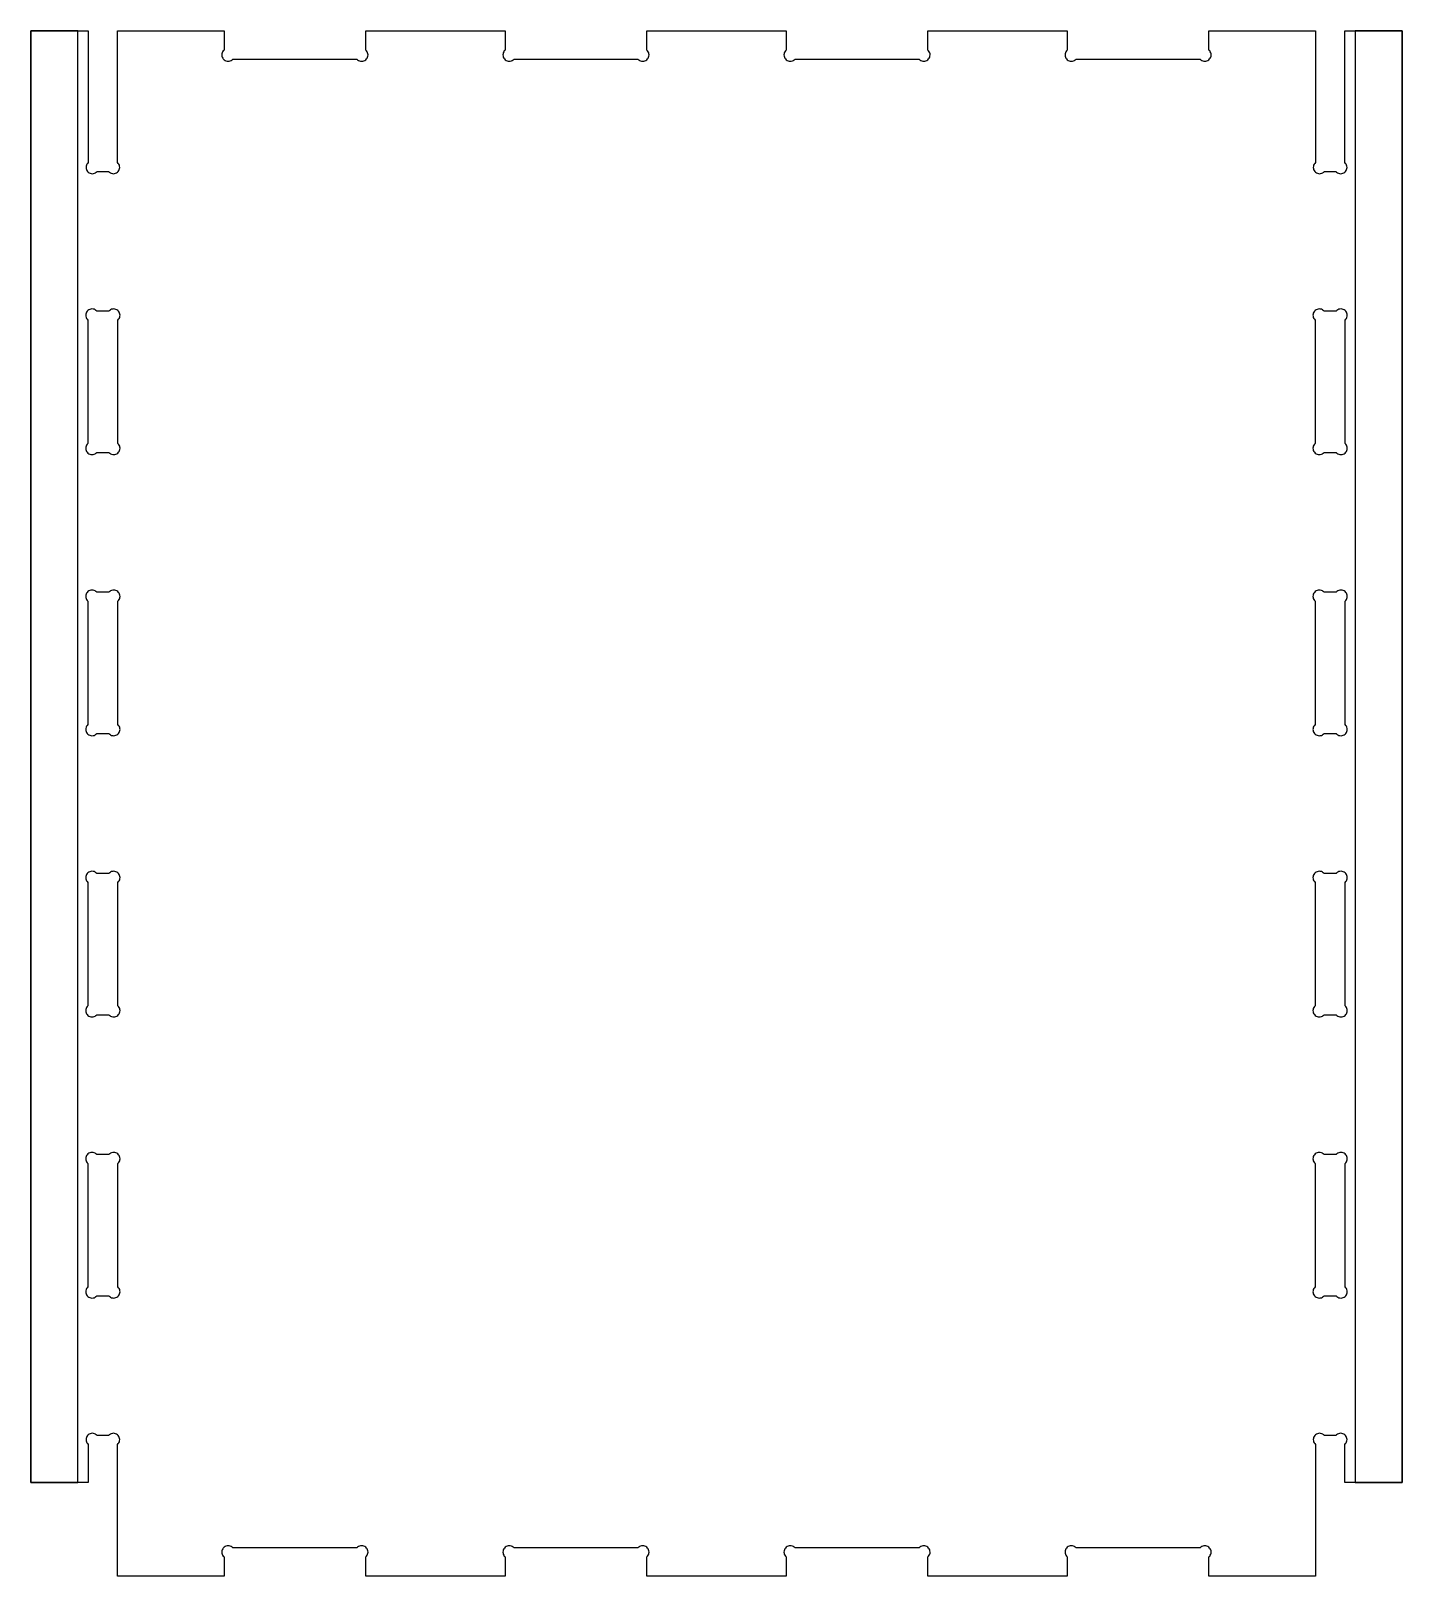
# Model space of a CAD drawing. Header units: inches. Extents: x 178 to 471, y 116 to 446.
import ezdxf

# ---------------------------------------------------------------- set-up
doc = ezdxf.new("R2010")
doc.units = ezdxf.units.IN
doc.header["$MEASUREMENT"] = 0
doc.layers.add('CUT', color=7, linetype='Continuous')

msp = doc.modelspace()

# ---------------------------------------------------------------- linework, layer by layer
at = {"color": 1}
for points in [[(177.85, 136.29), (187.85, 136.29), (187.85, 446.03), (177.85, 446.03)], [(460.58, 136.29), (470.58, 136.29), (470.58, 446.03), (460.58, 446.03)]]:
    msp.add_lwpolyline(points, close=True, dxfattribs=at)
at = {"layer": 'CUT', "color": 4}
for points in [[(194.45, 416.03), (194.61, 415.86), (194.81, 415.73), (195.02, 415.64), (195.24, 415.58), (195.48, 415.56), (195.71, 415.58), (195.93, 415.64), (196.14, 415.74), (196.34, 415.88), (196.5, 416.04), (196.63, 416.23), (196.73, 416.44), (196.79, 416.67), (196.82, 416.9), (196.8, 417.13), (196.74, 417.36), (196.64, 417.57), (196.51, 417.76), (196.35, 417.93), (196.35, 446.03), (219.08, 446.03), (219.08, 441.93), (218.92, 441.76), (218.79, 441.57), (218.69, 441.36), (218.64, 441.13), (218.62, 440.9), (218.64, 440.67), (218.7, 440.44), (218.8, 440.23), (218.93, 440.04), (219.1, 439.88), (219.29, 439.74), (219.5, 439.64), (219.73, 439.58), (219.96, 439.56), (220.19, 439.58), (220.42, 439.64), (220.63, 439.73), (220.82, 439.86), (220.99, 440.03), (247.45, 440.03), (247.61, 439.86), (247.81, 439.73), (248.02, 439.64), (248.24, 439.58), (248.48, 439.56), (248.71, 439.58), (248.93, 439.64), (249.14, 439.74), (249.34, 439.88), (249.5, 440.04), (249.63, 440.23), (249.73, 440.44), (249.79, 440.67), (249.82, 440.9), (249.8, 441.13), (249.74, 441.36), (249.64, 441.57), (249.51, 441.76), (249.35, 441.93), (249.35, 446.03), (279.08, 446.03), (279.08, 441.93), (278.92, 441.76), (278.79, 441.57), (278.69, 441.36), (278.64, 441.13), (278.62, 440.9), (278.64, 440.67), (278.7, 440.44), (278.8, 440.23), (278.93, 440.04), (279.1, 439.88), (279.29, 439.74), (279.5, 439.64), (279.73, 439.58), (279.96, 439.56), (280.19, 439.58), (280.42, 439.64), (280.63, 439.73), (280.82, 439.86), (280.99, 440.03), (307.45, 440.03), (307.61, 439.86), (307.81, 439.73), (308.02, 439.64), (308.24, 439.58), (308.48, 439.56), (308.71, 439.58), (308.93, 439.64), (309.14, 439.74), (309.34, 439.88), (309.5, 440.04), (309.63, 440.23), (309.73, 440.44), (309.79, 440.67), (309.82, 440.9), (309.8, 441.13), (309.74, 441.36), (309.64, 441.57), (309.51, 441.76), (309.35, 441.93), (309.35, 446.03), (339.08, 446.03), (339.08, 441.93), (338.92, 441.76), (338.79, 441.57), (338.69, 441.36), (338.64, 441.13), (338.62, 440.9), (338.64, 440.67), (338.7, 440.44), (338.8, 440.23), (338.93, 440.04), (339.1, 439.88), (339.29, 439.74), (339.5, 439.64), (339.73, 439.58), (339.96, 439.56), (340.19, 439.58), (340.42, 439.64), (340.63, 439.73), (340.82, 439.86), (340.99, 440.03), (367.45, 440.03), (367.61, 439.86), (367.81, 439.73), (368.02, 439.64), (368.24, 439.58), (368.48, 439.56), (368.71, 439.58), (368.93, 439.64), (369.14, 439.74), (369.34, 439.88), (369.5, 440.04), (369.63, 440.23), (369.73, 440.44), (369.79, 440.67), (369.82, 440.9), (369.8, 441.13), (369.74, 441.36), (369.64, 441.57), (369.51, 441.76), (369.35, 441.93), (369.35, 446.03), (399.08, 446.03), (399.08, 441.93), (398.92, 441.76), (398.79, 441.57), (398.69, 441.36), (398.64, 441.13), (398.62, 440.9), (398.64, 440.67), (398.7, 440.44), (398.8, 440.23), (398.93, 440.04), (399.1, 439.88), (399.29, 439.74), (399.5, 439.64), (399.73, 439.58), (399.96, 439.56), (400.19, 439.58), (400.42, 439.64), (400.63, 439.73), (400.82, 439.86), (400.99, 440.03), (427.45, 440.03), (427.61, 439.86), (427.81, 439.73), (428.02, 439.64), (428.24, 439.58), (428.48, 439.56), (428.71, 439.58), (428.93, 439.64), (429.14, 439.74), (429.34, 439.88), (429.5, 440.04), (429.63, 440.23), (429.73, 440.44), (429.79, 440.67), (429.82, 440.9), (429.8, 441.13), (429.74, 441.36), (429.64, 441.57), (429.51, 441.76), (429.35, 441.93), (429.35, 446.03), (452.08, 446.03), (452.08, 417.93), (451.92, 417.76), (451.79, 417.57), (451.69, 417.36), (451.64, 417.13), (451.62, 416.9), (451.64, 416.67), (451.7, 416.44), (451.8, 416.23), (451.93, 416.04), (452.1, 415.88), (452.29, 415.74), (452.5, 415.64), (452.73, 415.58), (452.96, 415.56), (453.19, 415.58), (453.42, 415.64), (453.63, 415.73), (453.82, 415.86), (453.99, 416.03), (456.45, 416.03), (456.61, 415.86), (456.81, 415.73), (457.02, 415.64), (457.24, 415.58), (457.48, 415.56), (457.71, 415.58), (457.93, 415.64), (458.14, 415.74), (458.34, 415.88), (458.5, 416.04), (458.63, 416.23), (458.73, 416.44), (458.79, 416.67), (458.82, 416.9), (458.8, 417.13), (458.74, 417.36), (458.64, 417.57), (458.51, 417.76), (458.35, 417.93), (458.35, 446.03), (470.58, 446.03), (470.58, 136.29), (458.35, 136.29), (458.35, 144.39), (458.51, 144.56), (458.64, 144.75), (458.74, 144.96), (458.8, 145.19), (458.82, 145.42), (458.79, 145.65), (458.73, 145.88), (458.63, 146.09), (458.5, 146.28), (458.34, 146.44), (458.14, 146.58), (457.93, 146.68), (457.71, 146.74), (457.48, 146.76), (457.24, 146.74), (457.02, 146.68), (456.81, 146.59), (456.61, 146.46), (456.45, 146.29), (453.99, 146.29), (453.82, 146.46), (453.63, 146.59), (453.42, 146.68), (453.19, 146.74), (452.96, 146.76), (452.73, 146.74), (452.5, 146.68), (452.29, 146.58), (452.1, 146.44), (451.93, 146.28), (451.8, 146.09), (451.7, 145.88), (451.64, 145.65), (451.62, 145.42), (451.64, 145.19), (451.69, 144.96), (451.79, 144.75), (451.92, 144.56), (452.08, 144.39), (452.08, 116.29), (429.35, 116.29), (429.35, 120.39), (429.51, 120.56), (429.64, 120.75), (429.74, 120.96), (429.8, 121.19), (429.82, 121.42), (429.79, 121.65), (429.73, 121.88), (429.63, 122.09), (429.5, 122.28), (429.34, 122.44), (429.14, 122.58), (428.93, 122.68), (428.71, 122.74), (428.48, 122.76), (428.24, 122.74), (428.02, 122.68), (427.81, 122.59), (427.61, 122.46), (427.45, 122.29), (400.99, 122.29), (400.82, 122.46), (400.63, 122.59), (400.42, 122.68), (400.19, 122.74), (399.96, 122.76), (399.73, 122.74), (399.5, 122.68), (399.29, 122.58), (399.1, 122.44), (398.93, 122.28), (398.8, 122.09), (398.7, 121.88), (398.64, 121.65), (398.62, 121.42), (398.64, 121.19), (398.69, 120.96), (398.79, 120.75), (398.92, 120.56), (399.08, 120.39), (399.08, 116.29), (369.35, 116.29), (369.35, 120.39), (369.51, 120.56), (369.64, 120.75), (369.74, 120.96), (369.8, 121.19), (369.82, 121.42), (369.79, 121.65), (369.73, 121.88), (369.63, 122.09), (369.5, 122.28), (369.34, 122.44), (369.14, 122.58), (368.93, 122.68), (368.71, 122.74), (368.48, 122.76), (368.24, 122.74), (368.02, 122.68), (367.81, 122.59), (367.61, 122.46), (367.45, 122.29), (340.99, 122.29), (340.82, 122.46), (340.63, 122.59), (340.42, 122.68), (340.19, 122.74), (339.96, 122.76), (339.73, 122.74), (339.5, 122.68), (339.29, 122.58), (339.1, 122.44), (338.93, 122.28), (338.8, 122.09), (338.7, 121.88), (338.64, 121.65), (338.62, 121.42), (338.64, 121.19), (338.69, 120.96), (338.79, 120.75), (338.92, 120.56), (339.08, 120.39), (339.08, 116.29), (309.35, 116.29), (309.35, 120.39), (309.51, 120.56), (309.64, 120.75), (309.74, 120.96), (309.8, 121.19), (309.82, 121.42), (309.79, 121.65), (309.73, 121.88), (309.63, 122.09), (309.5, 122.28), (309.34, 122.44), (309.14, 122.58), (308.93, 122.68), (308.71, 122.74), (308.48, 122.76), (308.24, 122.74), (308.02, 122.68), (307.81, 122.59), (307.61, 122.46), (307.45, 122.29), (280.99, 122.29), (280.82, 122.46), (280.63, 122.59), (280.42, 122.68), (280.19, 122.74), (279.96, 122.76), (279.73, 122.74), (279.5, 122.68), (279.29, 122.58), (279.1, 122.44), (278.93, 122.28), (278.8, 122.09), (278.7, 121.88), (278.64, 121.65), (278.62, 121.42), (278.64, 121.19), (278.69, 120.96), (278.79, 120.75), (278.92, 120.56), (279.08, 120.39), (279.08, 116.29), (249.35, 116.29), (249.35, 120.39), (249.51, 120.56), (249.64, 120.75), (249.74, 120.96), (249.8, 121.19), (249.82, 121.42), (249.79, 121.65), (249.73, 121.88), (249.63, 122.09), (249.5, 122.28), (249.34, 122.44), (249.14, 122.58), (248.93, 122.68), (248.71, 122.74), (248.48, 122.76), (248.24, 122.74), (248.02, 122.68), (247.81, 122.59), (247.61, 122.46), (247.45, 122.29), (220.99, 122.29), (220.82, 122.46), (220.63, 122.59), (220.42, 122.68), (220.19, 122.74), (219.96, 122.76), (219.73, 122.74), (219.5, 122.68), (219.29, 122.58), (219.1, 122.44), (218.93, 122.28), (218.8, 122.09), (218.7, 121.88), (218.64, 121.65), (218.62, 121.42), (218.64, 121.19), (218.69, 120.96), (218.79, 120.75), (218.92, 120.56), (219.08, 120.39), (219.08, 116.29), (196.35, 116.29), (196.35, 144.39), (196.51, 144.56), (196.64, 144.75), (196.74, 144.96), (196.8, 145.19), (196.82, 145.42), (196.79, 145.65), (196.73, 145.88), (196.63, 146.09), (196.5, 146.28), (196.34, 146.44), (196.14, 146.58), (195.93, 146.68), (195.71, 146.74), (195.48, 146.76), (195.24, 146.74), (195.02, 146.68), (194.81, 146.59), (194.61, 146.46), (194.45, 146.29), (191.99, 146.29), (191.82, 146.46), (191.63, 146.59), (191.42, 146.68), (191.19, 146.74), (190.96, 146.76), (190.73, 146.74), (190.5, 146.68), (190.29, 146.58), (190.1, 146.44), (189.93, 146.28), (189.8, 146.09), (189.7, 145.88), (189.64, 145.65), (189.62, 145.42), (189.64, 145.19), (189.69, 144.96), (189.79, 144.75), (189.92, 144.56), (190.08, 144.39), (190.08, 136.29), (177.85, 136.29), (177.85, 446.03), (190.08, 446.03), (190.08, 417.93), (189.92, 417.76), (189.79, 417.57), (189.69, 417.36), (189.64, 417.13), (189.62, 416.9), (189.64, 416.67), (189.7, 416.44), (189.8, 416.23), (189.93, 416.04), (190.1, 415.88), (190.29, 415.74), (190.5, 415.64), (190.73, 415.58), (190.96, 415.56), (191.19, 415.58), (191.42, 415.64), (191.63, 415.73), (191.82, 415.86), (191.99, 416.03)], [(190.02, 358), (189.85, 357.83), (189.72, 357.64), (189.63, 357.42), (189.57, 357.2), (189.55, 356.97), (189.57, 356.73), (189.63, 356.51), (189.73, 356.3), (189.87, 356.11), (190.03, 355.94), (190.22, 355.81), (190.43, 355.71), (190.66, 355.65), (190.89, 355.63), (191.12, 355.64), (191.35, 355.7), (191.56, 355.8), (191.75, 355.93), (191.92, 356.09), (194.51, 356.09), (194.68, 355.93), (194.87, 355.8), (195.09, 355.7), (195.31, 355.64), (195.54, 355.63), (195.78, 355.65), (196, 355.71), (196.21, 355.81), (196.4, 355.94), (196.57, 356.11), (196.7, 356.3), (196.8, 356.51), (196.86, 356.73), (196.88, 356.97), (196.87, 357.2), (196.81, 357.42), (196.71, 357.64), (196.58, 357.83), (196.42, 358), (196.42, 384.32), (196.58, 384.49), (196.71, 384.68), (196.81, 384.9), (196.87, 385.12), (196.88, 385.35), (196.86, 385.59), (196.8, 385.81), (196.7, 386.02), (196.57, 386.21), (196.4, 386.38), (196.21, 386.51), (196, 386.61), (195.78, 386.67), (195.54, 386.69), (195.31, 386.68), (195.09, 386.62), (194.87, 386.52), (194.68, 386.39), (194.51, 386.23), (191.92, 386.23), (191.75, 386.39), (191.56, 386.52), (191.35, 386.62), (191.12, 386.68), (190.89, 386.69), (190.66, 386.67), (190.43, 386.61), (190.22, 386.51), (190.03, 386.38), (189.87, 386.21), (189.73, 386.02), (189.63, 385.81), (189.57, 385.59), (189.55, 385.35), (189.57, 385.12), (189.63, 384.9), (189.72, 384.68), (189.85, 384.49), (190.02, 384.32)], [(452.02, 358), (451.85, 357.83), (451.72, 357.64), (451.63, 357.42), (451.57, 357.2), (451.55, 356.97), (451.57, 356.73), (451.63, 356.51), (451.73, 356.3), (451.87, 356.11), (452.03, 355.94), (452.22, 355.81), (452.43, 355.71), (452.66, 355.65), (452.89, 355.63), (453.12, 355.64), (453.35, 355.7), (453.56, 355.8), (453.75, 355.93), (453.92, 356.09), (456.51, 356.09), (456.68, 355.93), (456.87, 355.8), (457.09, 355.7), (457.31, 355.64), (457.54, 355.63), (457.78, 355.65), (458, 355.71), (458.21, 355.81), (458.4, 355.94), (458.57, 356.11), (458.7, 356.3), (458.8, 356.51), (458.86, 356.73), (458.88, 356.97), (458.87, 357.2), (458.81, 357.42), (458.71, 357.64), (458.58, 357.83), (458.42, 358), (458.42, 384.32), (458.58, 384.49), (458.71, 384.68), (458.81, 384.9), (458.87, 385.12), (458.88, 385.35), (458.86, 385.59), (458.8, 385.81), (458.7, 386.02), (458.57, 386.21), (458.4, 386.38), (458.21, 386.51), (458, 386.61), (457.78, 386.67), (457.54, 386.69), (457.31, 386.68), (457.09, 386.62), (456.87, 386.52), (456.68, 386.39), (456.51, 386.23), (453.92, 386.23), (453.75, 386.39), (453.56, 386.52), (453.35, 386.62), (453.12, 386.68), (452.89, 386.69), (452.66, 386.67), (452.43, 386.61), (452.22, 386.51), (452.03, 386.38), (451.87, 386.21), (451.73, 386.02), (451.63, 385.81), (451.57, 385.59), (451.55, 385.35), (451.57, 385.12), (451.63, 384.9), (451.72, 384.68), (451.85, 384.49), (452.02, 384.32)], [(190.02, 298), (189.85, 297.83), (189.72, 297.64), (189.63, 297.42), (189.57, 297.2), (189.55, 296.97), (189.57, 296.73), (189.63, 296.51), (189.73, 296.3), (189.87, 296.11), (190.03, 295.94), (190.22, 295.81), (190.43, 295.71), (190.66, 295.65), (190.89, 295.63), (191.12, 295.64), (191.35, 295.7), (191.56, 295.8), (191.75, 295.93), (191.92, 296.09), (194.51, 296.09), (194.68, 295.93), (194.87, 295.8), (195.09, 295.7), (195.31, 295.64), (195.54, 295.63), (195.78, 295.65), (196, 295.71), (196.21, 295.81), (196.4, 295.94), (196.57, 296.11), (196.7, 296.3), (196.8, 296.51), (196.86, 296.73), (196.88, 296.97), (196.87, 297.2), (196.81, 297.42), (196.71, 297.64), (196.58, 297.83), (196.42, 298), (196.42, 324.32), (196.58, 324.49), (196.71, 324.68), (196.81, 324.9), (196.87, 325.12), (196.88, 325.35), (196.86, 325.59), (196.8, 325.81), (196.7, 326.02), (196.57, 326.21), (196.4, 326.38), (196.21, 326.51), (196, 326.61), (195.78, 326.67), (195.54, 326.69), (195.31, 326.68), (195.09, 326.62), (194.87, 326.52), (194.68, 326.39), (194.51, 326.23), (191.92, 326.23), (191.75, 326.39), (191.56, 326.52), (191.35, 326.62), (191.12, 326.68), (190.89, 326.69), (190.66, 326.67), (190.43, 326.61), (190.22, 326.51), (190.03, 326.38), (189.87, 326.21), (189.73, 326.02), (189.63, 325.81), (189.57, 325.59), (189.55, 325.35), (189.57, 325.12), (189.63, 324.9), (189.72, 324.68), (189.85, 324.49), (190.02, 324.32)], [(452.02, 298), (451.85, 297.83), (451.72, 297.64), (451.63, 297.42), (451.57, 297.2), (451.55, 296.97), (451.57, 296.73), (451.63, 296.51), (451.73, 296.3), (451.87, 296.11), (452.03, 295.94), (452.22, 295.81), (452.43, 295.71), (452.66, 295.65), (452.89, 295.63), (453.12, 295.64), (453.35, 295.7), (453.56, 295.8), (453.75, 295.93), (453.92, 296.09), (456.51, 296.09), (456.68, 295.93), (456.87, 295.8), (457.09, 295.7), (457.31, 295.64), (457.54, 295.63), (457.78, 295.65), (458, 295.71), (458.21, 295.81), (458.4, 295.94), (458.57, 296.11), (458.7, 296.3), (458.8, 296.51), (458.86, 296.73), (458.88, 296.97), (458.87, 297.2), (458.81, 297.42), (458.71, 297.64), (458.58, 297.83), (458.42, 298), (458.42, 324.32), (458.58, 324.49), (458.71, 324.68), (458.81, 324.9), (458.87, 325.12), (458.88, 325.35), (458.86, 325.59), (458.8, 325.81), (458.7, 326.02), (458.57, 326.21), (458.4, 326.38), (458.21, 326.51), (458, 326.61), (457.78, 326.67), (457.54, 326.69), (457.31, 326.68), (457.09, 326.62), (456.87, 326.52), (456.68, 326.39), (456.51, 326.23), (453.92, 326.23), (453.75, 326.39), (453.56, 326.52), (453.35, 326.62), (453.12, 326.68), (452.89, 326.69), (452.66, 326.67), (452.43, 326.61), (452.22, 326.51), (452.03, 326.38), (451.87, 326.21), (451.73, 326.02), (451.63, 325.81), (451.57, 325.59), (451.55, 325.35), (451.57, 325.12), (451.63, 324.9), (451.72, 324.68), (451.85, 324.49), (452.02, 324.32)], [(190.02, 238), (189.85, 237.83), (189.72, 237.64), (189.63, 237.42), (189.57, 237.2), (189.55, 236.97), (189.57, 236.73), (189.63, 236.51), (189.73, 236.3), (189.87, 236.11), (190.03, 235.94), (190.22, 235.81), (190.43, 235.71), (190.66, 235.65), (190.89, 235.63), (191.12, 235.64), (191.35, 235.7), (191.56, 235.8), (191.75, 235.93), (191.92, 236.09), (194.51, 236.09), (194.68, 235.93), (194.87, 235.8), (195.09, 235.7), (195.31, 235.64), (195.54, 235.63), (195.78, 235.65), (196, 235.71), (196.21, 235.81), (196.4, 235.94), (196.57, 236.11), (196.7, 236.3), (196.8, 236.51), (196.86, 236.73), (196.88, 236.97), (196.87, 237.2), (196.81, 237.42), (196.71, 237.64), (196.58, 237.83), (196.42, 238), (196.42, 264.32), (196.58, 264.49), (196.71, 264.68), (196.81, 264.9), (196.87, 265.12), (196.88, 265.35), (196.86, 265.59), (196.8, 265.81), (196.7, 266.02), (196.57, 266.21), (196.4, 266.38), (196.21, 266.51), (196, 266.61), (195.78, 266.67), (195.54, 266.69), (195.31, 266.68), (195.09, 266.62), (194.87, 266.52), (194.68, 266.39), (194.51, 266.23), (191.92, 266.23), (191.75, 266.39), (191.56, 266.52), (191.35, 266.62), (191.12, 266.68), (190.89, 266.69), (190.66, 266.67), (190.43, 266.61), (190.22, 266.51), (190.03, 266.38), (189.87, 266.21), (189.73, 266.02), (189.63, 265.81), (189.57, 265.59), (189.55, 265.35), (189.57, 265.12), (189.63, 264.9), (189.72, 264.68), (189.85, 264.49), (190.02, 264.32)], [(452.02, 238), (451.85, 237.83), (451.72, 237.64), (451.63, 237.42), (451.57, 237.2), (451.55, 236.97), (451.57, 236.73), (451.63, 236.51), (451.73, 236.3), (451.87, 236.11), (452.03, 235.94), (452.22, 235.81), (452.43, 235.71), (452.66, 235.65), (452.89, 235.63), (453.12, 235.64), (453.35, 235.7), (453.56, 235.8), (453.75, 235.93), (453.92, 236.09), (456.51, 236.09), (456.68, 235.93), (456.87, 235.8), (457.09, 235.7), (457.31, 235.64), (457.54, 235.63), (457.78, 235.65), (458, 235.71), (458.21, 235.81), (458.4, 235.94), (458.57, 236.11), (458.7, 236.3), (458.8, 236.51), (458.86, 236.73), (458.88, 236.97), (458.87, 237.2), (458.81, 237.42), (458.71, 237.64), (458.58, 237.83), (458.42, 238), (458.42, 264.32), (458.58, 264.49), (458.71, 264.68), (458.81, 264.9), (458.87, 265.12), (458.88, 265.35), (458.86, 265.59), (458.8, 265.81), (458.7, 266.02), (458.57, 266.21), (458.4, 266.38), (458.21, 266.51), (458, 266.61), (457.78, 266.67), (457.54, 266.69), (457.31, 266.68), (457.09, 266.62), (456.87, 266.52), (456.68, 266.39), (456.51, 266.23), (453.92, 266.23), (453.75, 266.39), (453.56, 266.52), (453.35, 266.62), (453.12, 266.68), (452.89, 266.69), (452.66, 266.67), (452.43, 266.61), (452.22, 266.51), (452.03, 266.38), (451.87, 266.21), (451.73, 266.02), (451.63, 265.81), (451.57, 265.59), (451.55, 265.35), (451.57, 265.12), (451.63, 264.9), (451.72, 264.68), (451.85, 264.49), (452.02, 264.32)], [(190.02, 178), (189.85, 177.83), (189.72, 177.64), (189.63, 177.42), (189.57, 177.2), (189.55, 176.97), (189.57, 176.73), (189.63, 176.51), (189.73, 176.3), (189.87, 176.11), (190.03, 175.94), (190.22, 175.81), (190.43, 175.71), (190.66, 175.65), (190.89, 175.63), (191.12, 175.64), (191.35, 175.7), (191.56, 175.8), (191.75, 175.93), (191.92, 176.09), (194.51, 176.09), (194.68, 175.93), (194.87, 175.8), (195.09, 175.7), (195.31, 175.64), (195.54, 175.63), (195.78, 175.65), (196, 175.71), (196.21, 175.81), (196.4, 175.94), (196.57, 176.11), (196.7, 176.3), (196.8, 176.51), (196.86, 176.73), (196.88, 176.97), (196.87, 177.2), (196.81, 177.42), (196.71, 177.64), (196.58, 177.83), (196.42, 178), (196.42, 204.32), (196.58, 204.49), (196.71, 204.68), (196.81, 204.9), (196.87, 205.12), (196.88, 205.35), (196.86, 205.59), (196.8, 205.81), (196.7, 206.02), (196.57, 206.21), (196.4, 206.38), (196.21, 206.51), (196, 206.61), (195.78, 206.67), (195.54, 206.69), (195.31, 206.68), (195.09, 206.62), (194.87, 206.52), (194.68, 206.39), (194.51, 206.23), (191.92, 206.23), (191.75, 206.39), (191.56, 206.52), (191.35, 206.62), (191.12, 206.68), (190.89, 206.69), (190.66, 206.67), (190.43, 206.61), (190.22, 206.51), (190.03, 206.38), (189.87, 206.21), (189.73, 206.02), (189.63, 205.81), (189.57, 205.59), (189.55, 205.35), (189.57, 205.12), (189.63, 204.9), (189.72, 204.68), (189.85, 204.49), (190.02, 204.32)], [(452.02, 178), (451.85, 177.83), (451.72, 177.64), (451.63, 177.42), (451.57, 177.2), (451.55, 176.97), (451.57, 176.73), (451.63, 176.51), (451.73, 176.3), (451.87, 176.11), (452.03, 175.94), (452.22, 175.81), (452.43, 175.71), (452.66, 175.65), (452.89, 175.63), (453.12, 175.64), (453.35, 175.7), (453.56, 175.8), (453.75, 175.93), (453.92, 176.09), (456.51, 176.09), (456.68, 175.93), (456.87, 175.8), (457.09, 175.7), (457.31, 175.64), (457.54, 175.63), (457.78, 175.65), (458, 175.71), (458.21, 175.81), (458.4, 175.94), (458.57, 176.11), (458.7, 176.3), (458.8, 176.51), (458.86, 176.73), (458.88, 176.97), (458.87, 177.2), (458.81, 177.42), (458.71, 177.64), (458.58, 177.83), (458.42, 178), (458.42, 204.32), (458.58, 204.49), (458.71, 204.68), (458.81, 204.9), (458.87, 205.12), (458.88, 205.35), (458.86, 205.59), (458.8, 205.81), (458.7, 206.02), (458.57, 206.21), (458.4, 206.38), (458.21, 206.51), (458, 206.61), (457.78, 206.67), (457.54, 206.69), (457.31, 206.68), (457.09, 206.62), (456.87, 206.52), (456.68, 206.39), (456.51, 206.23), (453.92, 206.23), (453.75, 206.39), (453.56, 206.52), (453.35, 206.62), (453.12, 206.68), (452.89, 206.69), (452.66, 206.67), (452.43, 206.61), (452.22, 206.51), (452.03, 206.38), (451.87, 206.21), (451.73, 206.02), (451.63, 205.81), (451.57, 205.59), (451.55, 205.35), (451.57, 205.12), (451.63, 204.9), (451.72, 204.68), (451.85, 204.49), (452.02, 204.32)]]:
    msp.add_lwpolyline(points, close=True, dxfattribs=at)

doc.saveas('drawing.dxf')
